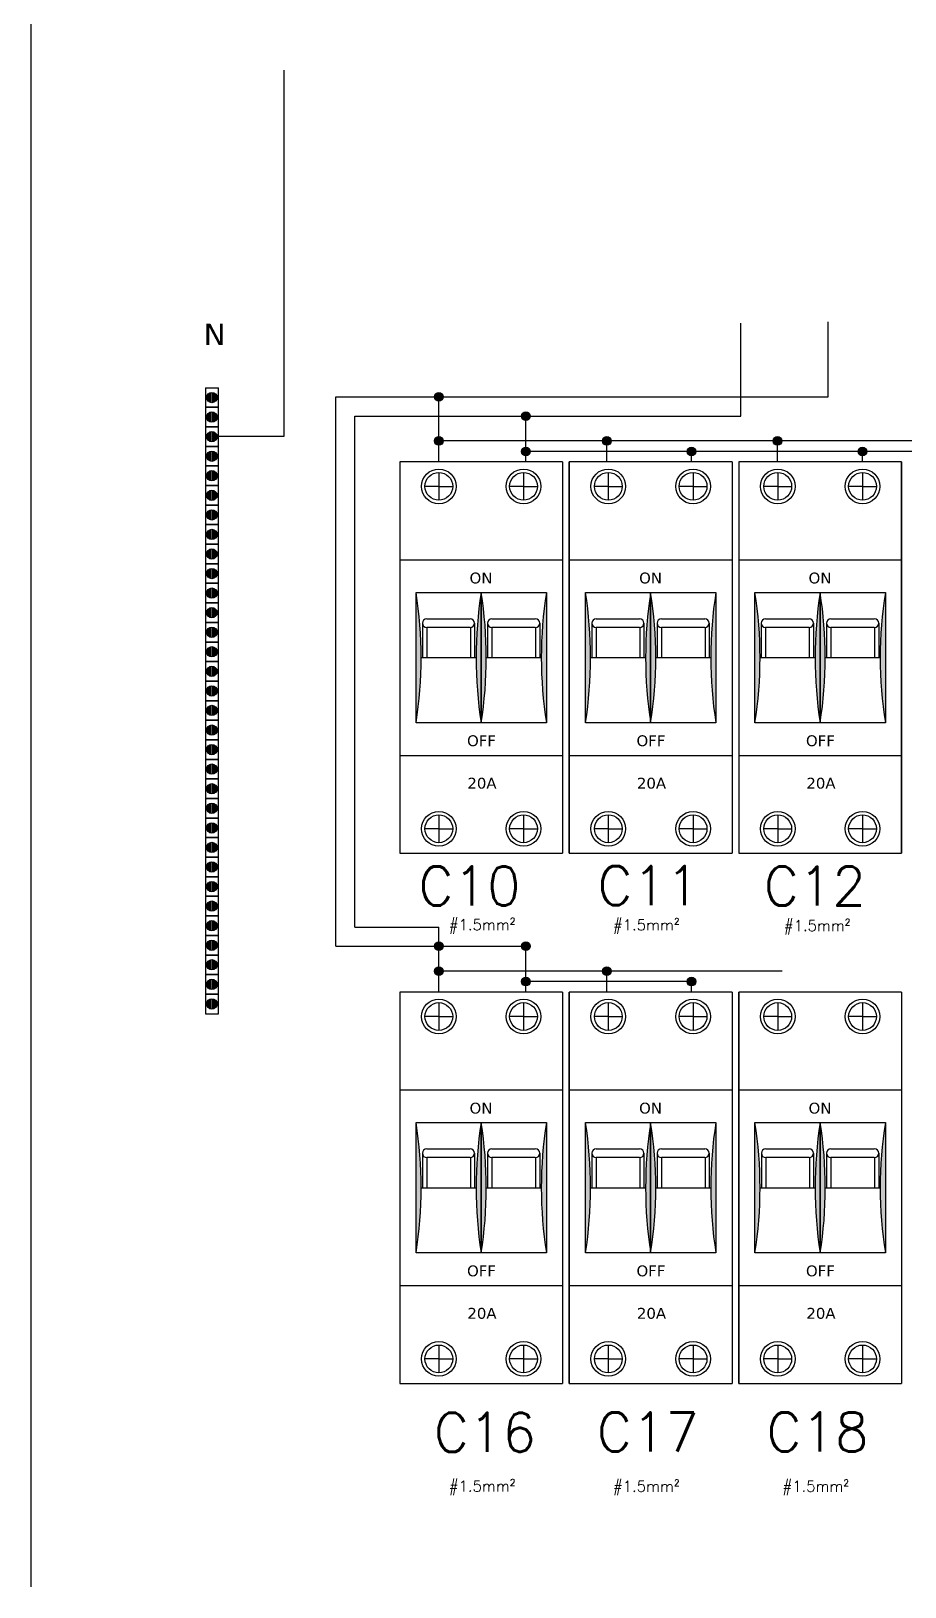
# Model space of a CAD drawing. Header units: millimetres. Extents: x -96513 to 442697, y -70111 to 173034.
# Drawn here: x 227824 to 237894, y -13565 to 4360 of the extents above; entities that cross this region are included whole.
import ezdxf

# ---------------------------------------------------------------- set-up
doc = ezdxf.new("R2010")
doc.units = ezdxf.units.MM
doc.linetypes.add('ACAD_ISO02W100', pattern=[15, 12, -3])
doc.layers.add('Dimens', color=30, linetype='Continuous')
doc.styles.get("Standard").update_dxf_attribs({"font": 'ROMANS'})

msp = doc.modelspace()

# ---------------------------------------------------------------- hatches: boundary and pattern name
h = msp.add_hatch(color=4)
h.paths.add_polyline_path([(229898, 198, 0.36549), (229848, 139, 0.36549), (229898, 81)])
h.paths.add_polyline_path([(229967, 139, 0.36549), (229918, 198), (229918, 81, 0.36549)])
at = {"true_color": 0x991b1e}
h = msp.add_hatch(color=244, dxfattribs=at)
h.dxf.hatch_style = 1
h.paths.add_polyline_path([(232473, 146, 0.080977), (232475, 130, -0.003732), (232570, 161, 0.853398)])
h.paths.add_polyline_path([(232573, 146, 0.079099), (232570, 161, 0.003732), (232475, 130, 0.850178)])
h = msp.add_hatch(color=4)
h.paths.add_polyline_path([(229898, -28, 0.36549), (229848, -86, 0.36549), (229898, -145)])
h.paths.add_polyline_path([(229967, -86, 0.36549), (229918, -28), (229918, -145, 0.36549)])
h = msp.add_hatch(color=244, dxfattribs=at)
h.dxf.hatch_style = 1
h.paths.add_polyline_path([(233477, -75, 0.080977), (233480, -91, -0.003732), (233575, -60, 0.853398)])
h.paths.add_polyline_path([(233577, -75, 0.079099), (233575, -60, 0.003732), (233480, -91, 0.850178)])
h = msp.add_hatch(color=4)
h.paths.add_polyline_path([(229898, -253, 0.36549), (229848, -312, 0.36549), (229898, -370)])
h.paths.add_polyline_path([(229967, -312, 0.36549), (229918, -253), (229918, -370, 0.36549)])
at = {"true_color": 0xc8c92d}
h = msp.add_hatch(color=52, dxfattribs=at)
h.dxf.hatch_style = 1
h.paths.add_polyline_path([(232473, -362, 0.080977), (232475, -378, -0.003732), (232570, -347, 0.853398)])
h.paths.add_polyline_path([(232573, -362, 0.079099), (232570, -347, 0.003732), (232475, -378, 0.850178)])
h = msp.add_hatch(color=52, dxfattribs=at)
h.dxf.hatch_style = 1
h.paths.add_polyline_path([(234410, -362, 0.080977), (234412, -378, -0.003732), (234507, -347, 0.853398)])
h.paths.add_polyline_path([(234510, -362, 0.079099), (234507, -347, 0.003732), (234412, -378, 0.850178)])
h = msp.add_hatch(color=52, dxfattribs=at)
h.dxf.hatch_style = 1
h.paths.add_polyline_path([(236377, -362, 0.080977), (236380, -378, -0.003732), (236475, -347, 0.853398)])
h.paths.add_polyline_path([(236477, -362, 0.079099), (236475, -347, 0.003732), (236380, -378, 0.850178)])
h = msp.add_hatch(color=4)
h.paths.add_polyline_path([(229898, -478, 0.36549), (229848, -537, 0.36549), (229898, -596)])
h.paths.add_polyline_path([(229967, -537, 0.36549), (229918, -478), (229918, -596, 0.36549)])
h = msp.add_hatch(color=52, dxfattribs=at)
h.dxf.hatch_style = 1
h.paths.add_polyline_path([(233477, -483, 0.080977), (233480, -499, -0.003732), (233575, -467, 0.853398)])
h.paths.add_polyline_path([(233577, -483, 0.079099), (233575, -467, 0.003732), (233480, -499, 0.850178)])
h = msp.add_hatch(color=52, dxfattribs=at)
h.dxf.hatch_style = 1
h.paths.add_polyline_path([(235386, -483, 0.080977), (235389, -499, -0.003732), (235484, -467, 0.853398)])
h.paths.add_polyline_path([(235486, -483, 0.079099), (235484, -467, 0.003732), (235389, -499, 0.850178)])
h = msp.add_hatch(color=52, dxfattribs=at)
h.dxf.hatch_style = 1
h.paths.add_polyline_path([(237354, -483, 0.080977), (237356, -499, -0.003732), (237451, -467, 0.853398)])
h.paths.add_polyline_path([(237454, -483, 0.079099), (237451, -467, 0.003732), (237356, -499, 0.850178)])
h = msp.add_hatch(color=4)
h.paths.add_polyline_path([(229898, -704, 0.36549), (229848, -762, 0.36549), (229898, -821)])
h.paths.add_polyline_path([(229967, -762, 0.36549), (229918, -704), (229918, -821, 0.36549)])
h = msp.add_hatch(color=4)
h.paths.add_polyline_path([(229898, -929, 0.36549), (229848, -988, 0.36549), (229898, -1046)])
h.paths.add_polyline_path([(229967, -988, 0.36549), (229918, -929), (229918, -1046, 0.36549)])
h = msp.add_hatch(color=4)
h.paths.add_polyline_path([(229898, -1155, 0.36549), (229848, -1213, 0.36549), (229898, -1272)])
h.paths.add_polyline_path([(229967, -1213, 0.36549), (229918, -1155), (229918, -1272, 0.36549)])
h = msp.add_hatch(color=4)
h.paths.add_polyline_path([(229898, -1380, 0.36549), (229848, -1439, 0.36549), (229898, -1497)])
h.paths.add_polyline_path([(229967, -1439, 0.36549), (229918, -1380), (229918, -1497, 0.36549)])
h = msp.add_hatch(color=4)
h.paths.add_polyline_path([(229898, -1605, 0.36549), (229848, -1664, 0.36549), (229898, -1723)])
h.paths.add_polyline_path([(229967, -1664, 0.36549), (229918, -1605), (229918, -1723, 0.36549)])
h = msp.add_hatch(color=4)
h.paths.add_polyline_path([(229898, -1831, 0.36549), (229848, -1889, 0.36549), (229898, -1948)])
h.paths.add_polyline_path([(229967, -1889, 0.36549), (229918, -1831), (229918, -1948, 0.36549)])
h = msp.add_hatch(color=4)
h.paths.add_polyline_path([(229898, -2056, 0.36549), (229848, -2115, 0.36549), (229898, -2173)])
h.paths.add_polyline_path([(229967, -2115, 0.36549), (229918, -2056), (229918, -2173, 0.36549)])
for points in [[(232260, -2106), (232260, -3609, 0.078466)], [(233011, -2106, 0.078466), (233011, -3609)], [(233011, -2106), (233011, -3609, 0.078466)], [(233762, -2106, 0.078466), (233762, -3609)], [(234213, -2106), (234213, -3609, 0.078466)], [(234964, -2106, 0.078466), (234964, -3609)], [(234964, -2106), (234964, -3609, 0.078466)], [(235716, -2106, 0.078466), (235716, -3609)], [(236166, -2106), (236166, -3609, 0.078466)], [(236917, -2106, 0.078466), (236917, -3609)], [(236917, -2106), (236917, -3609, 0.078466)], [(237669, -2106, 0.078466), (237669, -3609)], [(232260, -8214), (232260, -9717, 0.078466)], [(233011, -8214, 0.078466), (233011, -9717)], [(233011, -8214), (233011, -9717, 0.078466)], [(233762, -8214, 0.078466), (233762, -9717)], [(234213, -8214), (234213, -9717, 0.078466)], [(234964, -8214, 0.078466), (234964, -9717)], [(234964, -8214), (234964, -9717, 0.078466)], [(235716, -8214, 0.078466), (235716, -9717)], [(236166, -8214), (236166, -9717, 0.078466)], [(236918, -8214, 0.078466), (236918, -9717)], [(236918, -8214), (236918, -9717, 0.078466)], [(237669, -8214, 0.078466), (237669, -9717)]]:
    msp.add_hatch(color=256).paths.add_polyline_path(points)
h = msp.add_hatch(color=4)
h.paths.add_polyline_path([(229898, -2282, 0.36549), (229848, -2340, 0.36549), (229898, -2399)])
h.paths.add_polyline_path([(229967, -2340, 0.36549), (229918, -2282), (229918, -2399, 0.36549)])
h = msp.add_hatch(color=4)
h.paths.add_polyline_path([(229898, -2507, 0.36549), (229848, -2566, 0.36549), (229898, -2624)])
h.paths.add_polyline_path([(229967, -2566, 0.36549), (229918, -2507), (229918, -2624, 0.36549)])
h = msp.add_hatch(color=4)
h.paths.add_polyline_path([(229898, -2732, 0.36549), (229848, -2791, 0.36549), (229898, -2850)])
h.paths.add_polyline_path([(229967, -2791, 0.36549), (229918, -2732), (229918, -2850, 0.36549)])
h = msp.add_hatch(color=4)
h.paths.add_polyline_path([(229898, -2958, 0.36549), (229848, -3016, 0.36549), (229898, -3075)])
h.paths.add_polyline_path([(229967, -3016, 0.36549), (229918, -2958), (229918, -3075, 0.36549)])
h = msp.add_hatch(color=4)
h.paths.add_polyline_path([(229898, -3183, 0.36549), (229848, -3242, 0.36549), (229898, -3300)])
h.paths.add_polyline_path([(229967, -3242, 0.36549), (229918, -3183), (229918, -3300, 0.36549)])
h = msp.add_hatch(color=4)
h.paths.add_polyline_path([(229898, -3409, 0.36549), (229848, -3467, 0.36549), (229898, -3526)])
h.paths.add_polyline_path([(229967, -3467, 0.36549), (229918, -3409), (229918, -3526, 0.36549)])
h = msp.add_hatch(color=4)
h.paths.add_polyline_path([(229898, -3634, 0.36549), (229848, -3693, 0.36549), (229898, -3751)])
h.paths.add_polyline_path([(229967, -3693, 0.36549), (229918, -3634), (229918, -3751, 0.36549)])
h = msp.add_hatch(color=4)
h.paths.add_polyline_path([(229898, -3859, 0.36549), (229848, -3918, 0.36549), (229898, -3977)])
h.paths.add_polyline_path([(229967, -3918, 0.36549), (229918, -3859), (229918, -3977, 0.36549)])
h = msp.add_hatch(color=4)
h.paths.add_polyline_path([(229898, -4085, 0.36549), (229848, -4143, 0.36549), (229898, -4202)])
h.paths.add_polyline_path([(229967, -4143, 0.36549), (229918, -4085), (229918, -4202, 0.36549)])
h = msp.add_hatch(color=4)
h.paths.add_polyline_path([(229898, -4310, 0.36549), (229848, -4369, 0.36549), (229898, -4427)])
h.paths.add_polyline_path([(229967, -4369, 0.36549), (229918, -4310), (229918, -4427, 0.36549)])
h = msp.add_hatch(color=4)
h.paths.add_polyline_path([(229898, -4536, 0.36549), (229848, -4594, 0.36549), (229898, -4653)])
h.paths.add_polyline_path([(229967, -4594, 0.36549), (229918, -4536), (229918, -4653, 0.36549)])
h = msp.add_hatch(color=4)
h.paths.add_polyline_path([(229898, -4761, 0.36549), (229848, -4820, 0.36549), (229898, -4878)])
h.paths.add_polyline_path([(229967, -4820, 0.36549), (229918, -4761), (229918, -4878, 0.36549)])
h = msp.add_hatch(color=4)
h.paths.add_polyline_path([(229898, -4986, 0.36549), (229848, -5045, 0.36549), (229898, -5104)])
h.paths.add_polyline_path([(229967, -5045, 0.36549), (229918, -4986), (229918, -5104, 0.36549)])
h = msp.add_hatch(color=4)
h.paths.add_polyline_path([(229898, -5212, 0.36549), (229848, -5270, 0.36549), (229898, -5329)])
h.paths.add_polyline_path([(229967, -5270, 0.36549), (229918, -5212), (229918, -5329, 0.36549)])
h = msp.add_hatch(color=4)
h.paths.add_polyline_path([(229898, -5437, 0.36549), (229848, -5496, 0.36549), (229898, -5554)])
h.paths.add_polyline_path([(229967, -5496, 0.36549), (229918, -5437), (229918, -5554, 0.36549)])
h = msp.add_hatch(color=4)
h.paths.add_polyline_path([(229898, -5663, 0.36549), (229848, -5721, 0.36549), (229898, -5780)])
h.paths.add_polyline_path([(229967, -5721, 0.36549), (229918, -5663), (229918, -5780, 0.36549)])
h = msp.add_hatch(color=4)
h.paths.add_polyline_path([(229898, -5888, 0.36549), (229848, -5947, 0.36549), (229898, -6005)])
h.paths.add_polyline_path([(229967, -5947, 0.36549), (229918, -5888), (229918, -6005, 0.36549)])
h = msp.add_hatch(color=4)
h.paths.add_polyline_path([(229898, -6113, 0.36549), (229848, -6172, 0.36549), (229898, -6231)])
h.paths.add_polyline_path([(229967, -6172, 0.36549), (229918, -6113), (229918, -6231, 0.36549)])
at = {"true_color": 0x991b1e}
h = msp.add_hatch(color=244, dxfattribs=at)
h.dxf.hatch_style = 1
h.paths.add_polyline_path([(232473, -6183, 0.080977), (232475, -6199, -0.003732), (232570, -6168, 0.853398)])
h.paths.add_polyline_path([(232573, -6183, 0.079099), (232570, -6168, 0.003732), (232475, -6199, 0.850178)])
h = msp.add_hatch(color=244, dxfattribs=at)
h.dxf.hatch_style = 1
h.paths.add_polyline_path([(233477, -6183, 0.080977), (233480, -6199, -0.003732), (233575, -6168, 0.853398)])
h.paths.add_polyline_path([(233577, -6183, 0.079099), (233575, -6168, 0.003732), (233480, -6199, 0.850178)])
h = msp.add_hatch(color=4)
h.paths.add_polyline_path([(229898, -6339, 0.36549), (229848, -6397, 0.36549), (229898, -6456)])
h.paths.add_polyline_path([(229967, -6397, 0.36549), (229918, -6339), (229918, -6456, 0.36549)])
at = {"true_color": 0xc8c92d}
h = msp.add_hatch(color=52, dxfattribs=at)
h.dxf.hatch_style = 1
h.paths.add_polyline_path([(232473, -6470, 0.080977), (232475, -6486, -0.003732), (232570, -6455, 0.853398)])
h.paths.add_polyline_path([(232573, -6470, 0.079099), (232570, -6455, 0.003732), (232475, -6486, 0.850178)])
h = msp.add_hatch(color=52, dxfattribs=at)
h.dxf.hatch_style = 1
h.paths.add_polyline_path([(234410, -6470, 0.080977), (234412, -6486, -0.003732), (234507, -6455, 0.853398)])
h.paths.add_polyline_path([(234510, -6470, 0.079099), (234507, -6455, 0.003732), (234412, -6486, 0.850178)])
h = msp.add_hatch(color=4)
h.paths.add_polyline_path([(229898, -6564, 0.36549), (229848, -6623, 0.36549), (229898, -6681)])
h.paths.add_polyline_path([(229967, -6623, 0.36549), (229918, -6564), (229918, -6681, 0.36549)])
h = msp.add_hatch(color=52, dxfattribs=at)
h.dxf.hatch_style = 1
h.paths.add_polyline_path([(233477, -6591, 0.080977), (233480, -6607, -0.003732), (233575, -6575, 0.853398)])
h.paths.add_polyline_path([(233577, -6591, 0.079099), (233575, -6575, 0.003732), (233480, -6607, 0.850178)])
h = msp.add_hatch(color=52, dxfattribs=at)
h.dxf.hatch_style = 1
h.paths.add_polyline_path([(235386, -6591, 0.080977), (235389, -6607, -0.003732), (235484, -6575, 0.853398)])
h.paths.add_polyline_path([(235486, -6591, 0.079099), (235484, -6575, 0.003732), (235389, -6607, 0.850178)])
h = msp.add_hatch(color=4)
h.paths.add_polyline_path([(229898, -6790, 0.36549), (229848, -6848, 0.36549), (229898, -6907)])
h.paths.add_polyline_path([(229967, -6848, 0.36549), (229918, -6790), (229918, -6907, 0.36549)])

# ---------------------------------------------------------------- linework, layer by layer
at = {"color": 3, "linetype": 'ACAD_ISO02W100'}
msp.add_line((227824, -13565), (227824, 8773), dxfattribs=at)
at = {"color": 4, "lineweight": 30}
msp.add_line((230735, 3909), (230735, -312), dxfattribs=at)
at = {"color": 242, "true_color": 0xcd2027}
for p, q in [((236004, -75), (236004, 995)), ((237009, 146), (237009, 1012)), ((231335, -6183), (231335, 146)), ((232523, -604), (232523, 146)), ((231555, -5962), (231555, -75)), ((233527, -604), (233527, -75)), ((232523, -6712), (232523, -5962)), ((233527, -6712), (233527, -6183))]:
    msp.add_line(p, q, dxfattribs=at)
at = {"color": 4}
for p, q in [((229832, 252), (229832, 27)), ((229832, 252), (229983, 252)), ((229898, 81), (229898, 198)), ((229918, 81), (229918, 198)), ((229983, 27), (229983, 252)), ((229983, 27), (229832, 27)), ((229832, 27), (229832, -199)), ((229832, 27), (229983, 27)), ((229983, -199), (229983, 27)), ((229898, -145), (229898, -28)), ((229918, -145), (229918, -28)), ((229983, -199), (229832, -199)), ((229832, -199), (229832, -424)), ((229832, -199), (229983, -199)), ((229898, -370), (229898, -253)), ((229918, -370), (229918, -253)), ((229983, -424), (229983, -199)), ((230735, -312), (229983, -312)), ((229983, -424), (229832, -424)), ((229832, -424), (229832, -650)), ((229832, -424), (229983, -424)), ((229898, -596), (229898, -478)), ((229918, -596), (229918, -478)), ((229983, -650), (229983, -424)), ((229983, -650), (229832, -650)), ((229832, -650), (229832, -875)), ((229832, -650), (229983, -650)), ((229898, -821), (229898, -704)), ((229918, -821), (229918, -704)), ((229983, -875), (229983, -650)), ((229983, -875), (229832, -875)), ((229832, -875), (229832, -1100)), ((229832, -875), (229983, -875)), ((229983, -1100), (229983, -875)), ((229898, -1046), (229898, -929)), ((229918, -1046), (229918, -929)), ((229983, -1100), (229832, -1100)), ((229832, -1100), (229832, -1326)), ((229832, -1100), (229983, -1100)), ((229898, -1272), (229898, -1155)), ((229918, -1272), (229918, -1155)), ((229983, -1326), (229983, -1100)), ((229983, -1326), (229832, -1326)), ((229832, -1326), (229832, -1551)), ((229832, -1326), (229983, -1326)), ((229898, -1497), (229898, -1380)), ((229918, -1497), (229918, -1380)), ((229983, -1551), (229983, -1326)), ((229983, -1551), (229832, -1551)), ((229832, -1551), (229832, -1777)), ((229832, -1551), (229983, -1551)), ((229898, -1723), (229898, -1605)), ((229918, -1723), (229918, -1605)), ((229983, -1777), (229983, -1551)), ((229983, -1777), (229832, -1777)), ((229832, -1777), (229832, -2002)), ((229832, -1777), (229983, -1777)), ((229983, -2002), (229983, -1777)), ((229898, -1948), (229898, -1831)), ((229918, -1948), (229918, -1831)), ((229983, -2002), (229832, -2002)), ((229832, -2002), (229832, -2227)), ((229832, -2002), (229983, -2002)), ((229898, -2173), (229898, -2056)), ((229918, -2173), (229918, -2056)), ((229983, -2227), (229983, -2002)), ((229983, -2227), (229832, -2227)), ((229832, -2227), (229832, -2453)), ((229832, -2227), (229983, -2227)), ((229898, -2399), (229898, -2282)), ((229918, -2399), (229918, -2282)), ((229983, -2453), (229983, -2227)), ((229983, -2453), (229832, -2453)), ((229832, -2453), (229832, -2678)), ((229832, -2453), (229983, -2453)), ((229898, -2624), (229898, -2507)), ((229918, -2624), (229918, -2507)), ((229983, -2678), (229983, -2453)), ((229983, -2678), (229832, -2678)), ((229832, -2678), (229832, -2904)), ((229832, -2678), (229983, -2678)), ((229983, -2904), (229983, -2678)), ((229898, -2850), (229898, -2732)), ((229918, -2850), (229918, -2732)), ((229983, -2904), (229832, -2904)), ((229832, -2904), (229832, -3129)), ((229832, -2904), (229983, -2904)), ((229898, -3075), (229898, -2958)), ((229918, -3075), (229918, -2958)), ((229983, -3129), (229983, -2904)), ((229983, -3129), (229832, -3129)), ((229832, -3129), (229832, -3354)), ((229832, -3129), (229983, -3129)), ((229898, -3300), (229898, -3183)), ((229918, -3300), (229918, -3183)), ((229983, -3354), (229983, -3129)), ((229983, -3354), (229832, -3354)), ((229832, -3354), (229832, -3580)), ((229832, -3354), (229983, -3354)), ((229983, -3580), (229983, -3354)), ((229983, -3580), (229832, -3580)), ((229832, -3580), (229832, -3805)), ((229832, -3580), (229983, -3580)), ((229898, -3526), (229898, -3409)), ((229918, -3526), (229918, -3409)), ((229983, -3805), (229983, -3580)), ((229898, -3751), (229898, -3634)), ((229918, -3751), (229918, -3634)), ((229983, -3805), (229832, -3805)), ((229832, -3805), (229832, -4031)), ((229832, -3805), (229983, -3805)), ((229898, -3977), (229898, -3859)), ((229918, -3977), (229918, -3859)), ((229983, -4031), (229983, -3805)), ((229983, -4031), (229832, -4031)), ((229832, -4031), (229832, -4256)), ((229832, -4031), (229983, -4031)), ((229898, -4202), (229898, -4085)), ((229918, -4202), (229918, -4085)), ((229983, -4256), (229983, -4031)), ((229983, -4256), (229832, -4256)), ((229832, -4256), (229832, -4481)), ((229832, -4256), (229983, -4256)), ((229983, -4481), (229983, -4256)), ((229898, -4427), (229898, -4310)), ((229918, -4427), (229918, -4310)), ((229983, -4481), (229832, -4481)), ((229832, -4481), (229832, -4707)), ((229832, -4481), (229983, -4481)), ((229898, -4653), (229898, -4536)), ((229918, -4653), (229918, -4536)), ((229983, -4707), (229983, -4481)), ((229983, -4707), (229832, -4707)), ((229832, -4707), (229832, -4932)), ((229832, -4707), (229983, -4707)), ((229898, -4878), (229898, -4761)), ((229918, -4878), (229918, -4761)), ((229983, -4932), (229983, -4707)), ((229983, -4932), (229832, -4932)), ((229832, -4932), (229832, -5158)), ((229832, -4932), (229983, -4932)), ((229898, -5104), (229898, -4986)), ((229918, -5104), (229918, -4986)), ((229983, -5158), (229983, -4932)), ((229983, -5158), (229832, -5158)), ((229832, -5158), (229832, -5383)), ((229832, -5158), (229983, -5158)), ((229983, -5383), (229983, -5158)), ((229898, -5329), (229898, -5212)), ((229918, -5329), (229918, -5212)), ((229983, -5383), (229832, -5383)), ((229832, -5383), (229832, -5608)), ((229832, -5383), (229983, -5383)), ((229898, -5554), (229898, -5437)), ((229918, -5554), (229918, -5437)), ((229983, -5608), (229983, -5383)), ((229983, -5608), (229832, -5608)), ((229832, -5608), (229832, -5834)), ((229832, -5608), (229983, -5608)), ((229898, -5780), (229898, -5663)), ((229918, -5780), (229918, -5663)), ((229983, -5834), (229983, -5608)), ((229983, -5834), (229832, -5834)), ((229832, -5834), (229832, -6059)), ((229832, -5834), (229983, -5834)), ((229898, -6005), (229898, -5888)), ((229918, -6005), (229918, -5888)), ((229983, -6059), (229983, -5834)), ((229983, -6059), (229832, -6059)), ((229832, -6059), (229832, -6285)), ((229832, -6059), (229983, -6059)), ((229983, -6285), (229983, -6059)), ((229898, -6231), (229898, -6113)), ((229918, -6231), (229918, -6113)), ((229983, -6285), (229832, -6285)), ((229832, -6285), (229832, -6510)), ((229832, -6285), (229983, -6285)), ((229898, -6456), (229898, -6339)), ((229918, -6456), (229918, -6339)), ((229983, -6510), (229983, -6285)), ((229983, -6510), (229832, -6510)), ((229832, -6510), (229832, -6735)), ((229832, -6510), (229983, -6510)), ((229898, -6681), (229898, -6564)), ((229918, -6681), (229918, -6564)), ((229983, -6735), (229983, -6510)), ((229983, -6735), (229832, -6735)), ((229832, -6735), (229832, -6961)), ((229832, -6735), (229983, -6735)), ((229898, -6907), (229898, -6790)), ((229918, -6907), (229918, -6790)), ((229983, -6961), (229983, -6735)), ((229832, -6961), (229983, -6961))]:
    msp.add_line(p, q, dxfattribs=at)
at = {"color": 242, "lineweight": 30, "true_color": 0xcd2027}
for p, q in [((231335, 146), (237009, 146)), ((231555, -75), (236004, -75)), ((231555, -5962), (232523, -5962)), ((231335, -6183), (233527, -6183))]:
    msp.add_line(p, q, dxfattribs=at)
at = {"color": 2}
for p, q in [((234460, -593), (234460, -352)), ((242289, -362), (232509, -362)), ((241367, -483), (233527, -483)), ((235436, -593), (235436, -473)), ((236427, -601), (236427, -360)), ((237404, -601), (237404, -480)), ((236479, -6470), (232509, -6470)), ((235486, -6591), (233527, -6591)), ((234460, -6701), (234460, -6460)), ((235436, -6701), (235436, -6581))]:
    msp.add_line(p, q, dxfattribs=at)
for p, q in [((233950, -604), (232072, -604)), ((232072, -604), (232072, -5112)), ((232598, -604), (232448, -604)), ((233575, -604), (233424, -604)), ((233950, -604), (233950, -5112)), ((234025, -5112), (234025, -604)), ((235904, -604), (234025, -604)), ((234025, -604), (234025, -5112)), ((234551, -604), (234401, -604)), ((235904, -604), (235002, -604)), ((235528, -604), (235378, -604)), ((235904, -604), (235904, -5112)), ((237857, -604), (235979, -604)), ((236014, -604), (235979, -604)), ((235979, -604), (235979, -5112)), ((236504, -604), (236354, -604)), ((237481, -604), (237331, -604)), ((237857, -5112), (237857, -604)), ((237857, -604), (237857, -5112)), ((237857, -604), (237857, -5112)), ((232523, -885), (232363, -885)), ((232523, -726), (232523, -885)), ((232523, -885), (232523, -1045)), ((232523, -885), (232683, -885)), ((233499, -885), (233340, -885)), ((233499, -726), (233499, -885)), ((233499, -885), (233499, -1045)), ((233499, -885), (233659, -885)), ((234476, -885), (234316, -885)), ((234476, -726), (234476, -885)), ((234476, -885), (234476, -1045)), ((234476, -885), (234636, -885)), ((235453, -885), (235293, -885)), ((235453, -726), (235453, -885)), ((235453, -885), (235453, -1045)), ((235453, -885), (235613, -885)), ((236429, -885), (236269, -885)), ((236429, -726), (236429, -885)), ((236429, -885), (236429, -1045)), ((236429, -885), (236589, -885)), ((237406, -885), (237246, -885)), ((237406, -726), (237406, -885)), ((237406, -885), (237406, -1045)), ((237406, -885), (237566, -885)), ((232072, -1731), (233950, -1731)), ((233049, -1731), (233950, -1731)), ((234025, -1731), (235904, -1731)), ((235002, -1731), (235904, -1731)), ((235979, -1731), (237857, -1731)), ((232260, -2106), (233011, -2106)), ((232260, -3609), (232260, -2106)), ((233011, -2106), (233011, -3609)), ((233011, -2106), (233762, -2106)), ((233011, -3609), (233011, -2106)), ((233762, -2106), (233762, -3609)), ((234213, -2106), (234964, -2106)), ((234213, -3609), (234213, -2106)), ((234964, -2106), (234964, -3609)), ((234964, -2106), (235716, -2106)), ((234964, -3609), (234964, -2106)), ((235716, -2106), (235716, -3609)), ((236166, -2106), (236917, -2106)), ((236166, -3609), (236166, -2106)), ((236917, -2106), (236917, -3609)), ((236917, -2106), (237669, -2106)), ((236917, -3609), (236917, -2106)), ((237669, -2106), (237669, -3609)), ((232333, -2460), (232333, -2858)), ((232383, -2410), (232884, -2410)), ((232934, -2460), (232934, -2858)), ((233084, -2460), (233084, -2858)), ((233134, -2410), (233635, -2410)), ((233685, -2460), (233685, -2858)), ((234286, -2460), (234286, -2858)), ((234336, -2410), (234837, -2410)), ((234887, -2460), (234887, -2858)), ((235038, -2460), (235038, -2858)), ((235088, -2410), (235589, -2410)), ((235639, -2460), (235639, -2858)), ((236239, -2460), (236239, -2858)), ((236289, -2410), (236790, -2410)), ((236840, -2460), (236840, -2858)), ((236991, -2460), (236991, -2858)), ((237041, -2410), (237542, -2410)), ((237592, -2460), (237592, -2858)), ((232884, -2511), (232383, -2511)), ((232383, -2511), (232383, -2858)), ((232886, -2511), (232886, -2858)), ((233635, -2511), (233134, -2511)), ((233134, -2511), (233134, -2858)), ((233637, -2511), (233637, -2858)), ((234837, -2511), (234336, -2511)), ((234336, -2511), (234336, -2858)), ((234839, -2511), (234839, -2858)), ((235589, -2511), (235088, -2511)), ((235088, -2511), (235088, -2858)), ((235591, -2511), (235591, -2858)), ((236790, -2511), (236289, -2511)), ((236289, -2511), (236289, -2858)), ((236792, -2511), (236792, -2858)), ((237542, -2511), (237041, -2511)), ((237041, -2511), (237041, -2858)), ((237544, -2511), (237544, -2858)), ((232319, -2858), (232952, -2858)), ((233070, -2858), (233703, -2858)), ((234272, -2858), (234905, -2858)), ((235023, -2858), (235657, -2858)), ((236225, -2858), (236858, -2858)), ((236976, -2858), (237610, -2858)), ((233011, -3609), (232260, -3609)), ((233762, -3609), (233011, -3609)), ((234964, -3609), (234213, -3609)), ((235716, -3609), (234964, -3609)), ((236917, -3609), (236166, -3609)), ((237669, -3609), (236917, -3609)), ((232072, -3985), (233950, -3985)), ((233049, -3985), (233950, -3985)), ((234025, -3985), (235904, -3985)), ((235002, -3985), (235904, -3985)), ((235979, -3985), (237857, -3985)), ((232523, -4830), (232363, -4830)), ((232523, -4670), (232523, -4830)), ((232523, -4830), (232523, -4990)), ((232523, -4830), (232683, -4830)), ((233499, -4830), (233340, -4830)), ((233499, -4670), (233499, -4830)), ((233499, -4830), (233499, -4990)), ((233499, -4830), (233659, -4830)), ((234476, -4830), (234316, -4830)), ((234476, -4670), (234476, -4830)), ((234476, -4830), (234476, -4990)), ((234476, -4830), (234636, -4830)), ((235453, -4830), (235293, -4830)), ((235453, -4670), (235453, -4830)), ((235453, -4830), (235453, -4990)), ((235453, -4830), (235613, -4830)), ((236429, -4830), (236269, -4830)), ((236429, -4670), (236429, -4830)), ((236429, -4830), (236429, -4990)), ((236429, -4830), (236589, -4830)), ((237406, -4830), (237246, -4830)), ((237406, -4670), (237406, -4830)), ((237406, -4830), (237406, -4990)), ((237406, -4830), (237566, -4830)), ((232072, -5112), (233950, -5112)), ((234025, -5112), (234927, -5112)), ((234927, -5112), (235904, -5112)), ((235979, -5112), (237857, -5112)), ((233950, -6712), (232072, -6712)), ((232072, -6712), (232072, -11220)), ((233950, -6712), (232072, -6712)), ((232598, -6712), (232448, -6712)), ((232598, -6712), (232448, -6712)), ((233950, -6712), (233049, -6712)), ((233575, -6712), (233424, -6712)), ((233575, -6712), (233424, -6712)), ((233950, -6712), (233950, -11220)), ((234025, -11220), (234025, -6712)), ((235904, -6712), (234025, -6712)), ((234025, -6712), (234025, -11220)), ((235904, -6712), (234025, -6712)), ((235904, -6712), (234135, -6712)), ((234551, -6712), (234401, -6712)), ((234551, -6712), (234401, -6712)), ((235904, -6712), (235002, -6712)), ((235904, -6712), (235002, -6712)), ((235528, -6712), (235378, -6712)), ((235528, -6712), (235378, -6712)), ((235904, -6712), (235904, -11220)), ((235904, -6712), (235904, -11220)), ((235979, -11220), (235979, -6712)), ((237857, -6712), (235979, -6712)), ((235979, -6712), (235979, -11220)), ((237857, -6712), (235979, -6712)), ((237857, -6712), (236089, -6712)), ((236505, -6712), (236354, -6712)), ((236505, -6712), (236354, -6712)), ((237857, -6712), (236955, -6712)), ((237857, -6712), (236955, -6712)), ((237481, -6712), (237331, -6712)), ((237481, -6712), (237331, -6712)), ((237857, -6712), (237857, -11220)), ((237857, -6712), (237857, -11220)), ((232523, -6834), (232523, -6993)), ((233499, -6834), (233499, -6993)), ((234476, -6834), (234476, -6993)), ((235453, -6834), (235453, -6993)), ((236429, -6834), (236429, -6993)), ((237406, -6834), (237406, -6993)), ((232523, -6993), (232363, -6993)), ((232523, -6993), (232523, -7153)), ((232523, -6993), (232683, -6993)), ((233499, -6993), (233340, -6993)), ((233499, -6993), (233499, -7153)), ((233499, -6993), (233659, -6993)), ((234476, -6993), (234316, -6993)), ((234476, -6993), (234476, -7153)), ((234476, -6993), (234636, -6993)), ((235453, -6993), (235293, -6993)), ((235453, -6993), (235453, -7153)), ((235453, -6993), (235613, -6993)), ((236429, -6993), (236270, -6993)), ((236429, -6993), (236429, -7153)), ((236429, -6993), (236589, -6993)), ((237406, -6993), (237246, -6993)), ((237406, -6993), (237406, -7153)), ((237406, -6993), (237566, -6993)), ((232072, -7839), (233950, -7839)), ((233049, -7839), (233950, -7839)), ((234025, -7839), (235904, -7839)), ((235002, -7839), (235904, -7839)), ((235979, -7839), (237857, -7839)), ((236955, -7839), (237857, -7839)), ((232260, -8214), (233011, -8214)), ((232260, -9717), (232260, -8214)), ((233011, -8214), (233011, -9717)), ((233011, -8214), (233762, -8214)), ((233011, -9717), (233011, -8214)), ((233762, -8214), (233762, -9717)), ((234213, -8214), (234964, -8214)), ((234213, -9717), (234213, -8214)), ((234964, -8214), (234964, -9717)), ((234964, -8214), (235716, -8214)), ((234964, -9717), (234964, -8214)), ((235716, -8214), (235716, -9717)), ((236166, -8214), (236918, -8214)), ((236166, -9717), (236166, -8214)), ((236918, -8214), (236918, -9717)), ((236918, -8214), (237669, -8214)), ((236918, -9717), (236918, -8214)), ((237669, -8214), (237669, -9717)), ((232333, -8569), (232333, -8966)), ((232383, -8518), (232884, -8518)), ((232934, -8569), (232934, -8966)), ((233084, -8569), (233084, -8966)), ((233134, -8518), (233635, -8518)), ((233685, -8569), (233685, -8966)), ((234286, -8569), (234286, -8966)), ((234336, -8518), (234837, -8518)), ((234887, -8569), (234887, -8966)), ((235038, -8569), (235038, -8966)), ((235088, -8518), (235589, -8518)), ((235639, -8569), (235639, -8966)), ((236240, -8569), (236240, -8966)), ((236290, -8518), (236791, -8518)), ((236841, -8569), (236841, -8966)), ((236991, -8569), (236991, -8966)), ((237041, -8518), (237542, -8518)), ((237592, -8569), (237592, -8966)), ((232884, -8619), (232383, -8619)), ((232383, -8619), (232383, -8966)), ((232886, -8619), (232886, -8966)), ((233635, -8619), (233134, -8619)), ((233134, -8619), (233134, -8966)), ((233637, -8619), (233637, -8966)), ((234837, -8619), (234336, -8619)), ((234336, -8619), (234336, -8966)), ((234839, -8619), (234839, -8966)), ((235589, -8619), (235088, -8619)), ((235088, -8619), (235088, -8966)), ((235591, -8619), (235591, -8966)), ((236791, -8619), (236290, -8619)), ((236290, -8619), (236290, -8966)), ((236793, -8619), (236793, -8966)), ((237542, -8619), (237041, -8619)), ((237041, -8619), (237041, -8966)), ((237544, -8619), (237544, -8966)), ((232319, -8966), (232952, -8966)), ((233070, -8966), (233703, -8966)), ((234272, -8966), (234905, -8966)), ((235023, -8966), (235657, -8966)), ((236225, -8966), (236859, -8966)), ((236977, -8966), (237610, -8966)), ((233011, -9717), (232260, -9717)), ((233762, -9717), (233011, -9717)), ((234964, -9717), (234213, -9717)), ((235716, -9717), (234964, -9717)), ((236918, -9717), (236166, -9717)), ((237669, -9717), (236918, -9717)), ((232072, -10093), (233950, -10093)), ((233049, -10093), (233950, -10093)), ((234025, -10093), (235904, -10093)), ((235002, -10093), (235904, -10093)), ((235979, -10093), (237857, -10093)), ((236955, -10093), (237857, -10093)), ((232523, -10778), (232523, -10938)), ((233499, -10778), (233499, -10938)), ((234476, -10778), (234476, -10938)), ((235453, -10778), (235453, -10938)), ((236429, -10778), (236429, -10938)), ((237406, -10778), (237406, -10938)), ((232523, -10938), (232363, -10938)), ((232523, -10938), (232523, -11098)), ((232523, -10938), (232683, -10938)), ((233499, -10938), (233340, -10938)), ((233499, -10938), (233499, -11098)), ((233499, -10938), (233659, -10938)), ((234476, -10938), (234316, -10938)), ((234476, -10938), (234476, -11098)), ((234476, -10938), (234636, -10938)), ((235453, -10938), (235293, -10938)), ((235453, -10938), (235453, -11098)), ((235453, -10938), (235613, -10938)), ((236429, -10938), (236270, -10938)), ((236429, -10938), (236429, -11098)), ((236429, -10938), (236589, -10938)), ((237406, -10938), (237246, -10938)), ((237406, -10938), (237406, -11098)), ((237406, -10938), (237566, -10938)), ((232072, -11220), (233950, -11220)), ((234025, -11220), (234927, -11220)), ((234927, -11220), (235904, -11220)), ((235979, -11220), (236880, -11220)), ((236880, -11220), (237857, -11220))]:
    msp.add_line(p, q)
at = {"color": 4}
for centre in [(229908, 139), (229908, -86), (229908, -312), (229908, -537), (229908, -762), (229908, -988), (229908, -1213), (229908, -1439), (229908, -1664), (229908, -1889), (229908, -2115), (229908, -2340), (229908, -2566), (229908, -2791), (229908, -3016), (229908, -3242), (229908, -3467), (229908, -3693), (229908, -3918), (229908, -4143), (229908, -4369), (229908, -4594), (229908, -4820), (229908, -5045), (229908, -5270), (229908, -5496), (229908, -5721), (229908, -5947), (229908, -6172), (229908, -6397), (229908, -6623), (229908, -6848)]:
    msp.add_circle(centre, 59.5, dxfattribs=at)
for centre, radius in [((232523, -885), 200), ((233499, -885), 200), ((234476, -885), 200), ((235453, -885), 200), ((236429, -885), 200), ((237406, -885), 200), ((232523, -885), 160), ((233499, -885), 160), ((234476, -885), 160), ((235453, -885), 160), ((236429, -885), 160), ((237406, -885), 160), ((232523, -4830), 200), ((233499, -4830), 200), ((234476, -4830), 200), ((235453, -4830), 200), ((236429, -4830), 200), ((237406, -4830), 200), ((232523, -4830), 160), ((233499, -4830), 160), ((234476, -4830), 160), ((235453, -4830), 160), ((236429, -4830), 160), ((237406, -4830), 160), ((232523, -6993), 200), ((233499, -6993), 200), ((234476, -6993), 200), ((235453, -6993), 200), ((236429, -6993), 200), ((237406, -6993), 200), ((232523, -6993), 160), ((233499, -6993), 160), ((234476, -6993), 160), ((235453, -6993), 160), ((236429, -6993), 160), ((237406, -6993), 160), ((232523, -10938), 200), ((233499, -10938), 200), ((234476, -10938), 200), ((235453, -10938), 200), ((236429, -10938), 200), ((237406, -10938), 200), ((232523, -10938), 160), ((233499, -10938), 160), ((234476, -10938), 160), ((235453, -10938), 160), ((236429, -10938), 160), ((237406, -10938), 160)]:
    msp.add_circle(centre, radius)
for centre, radius, start, end in [((227502, -2858), 4817, 351.0269, 8.9731), ((237769, -2858), 4817, 171.0269, 188.9731), ((228253, -2858), 4817, 351.0269, 8.9731), ((238521, -2858), 4817, 171.0269, 188.9731), ((229455, -2858), 4817, 351.0269, 8.9731), ((239723, -2858), 4817, 171.0269, 188.9731), ((230206, -2858), 4817, 351.0269, 8.9731), ((240474, -2858), 4817, 171.0269, 188.9731), ((231408, -2858), 4817, 351.0269, 8.9731), ((241676, -2858), 4817, 171.0269, 188.9731), ((232159, -2858), 4817, 351.0269, 8.9731), ((242427, -2858), 4817, 171.0269, 188.9731), ((232383, -2460), 50.1, 90, 270), ((232884, -2460), 50.1, 270, 90), ((233134, -2460), 50.1, 90, 270), ((233635, -2460), 50.1, 270, 90), ((234336, -2460), 50.1, 90, 270), ((234837, -2460), 50.1, 270, 90), ((235088, -2460), 50.1, 90, 270), ((235589, -2460), 50.1, 270, 90), ((236289, -2460), 50.1, 90, 270), ((236790, -2460), 50.1, 270, 90), ((237041, -2460), 50.1, 90, 270), ((237542, -2460), 50.1, 270, 90), ((227502, -8966), 4817, 351.0269, 8.9731), ((237769, -8966), 4817, 171.0269, 188.9731), ((228253, -8966), 4817, 351.0269, 8.9731), ((238521, -8966), 4817, 171.0269, 188.9731), ((229455, -8966), 4817, 351.0269, 8.9731), ((239723, -8966), 4817, 171.0269, 188.9731), ((230206, -8966), 4817, 351.0269, 8.9731), ((240474, -8966), 4817, 171.0269, 188.9731), ((231408, -8966), 4817, 351.0269, 8.9731), ((241676, -8966), 4817, 171.0269, 188.9731), ((232160, -8966), 4817, 351.0269, 8.9731), ((242427, -8966), 4817, 171.0269, 188.9731), ((232383, -8569), 50.1, 90, 270), ((232884, -8569), 50.1, 270, 90), ((233134, -8569), 50.1, 90, 270), ((233635, -8569), 50.1, 270, 90), ((234336, -8569), 50.1, 90, 270), ((234837, -8569), 50.1, 270, 90), ((235088, -8569), 50.1, 90, 270), ((235589, -8569), 50.1, 270, 90), ((236290, -8569), 50.1, 90, 270), ((236791, -8569), 50.1, 270, 90), ((237041, -8569), 50.1, 90, 270), ((237542, -8569), 50.1, 270, 90)]:
    msp.add_arc(centre, radius, start, end)
at = {"layer": 'Dimens', "color": 244, "true_color": 0x991b1e}
for centre in [(232523, 146), (233527, -75), (232523, -6183), (233527, -6183)]:
    msp.add_circle(centre, 50, dxfattribs=at)
at = {"layer": 'Dimens', "color": 52, "true_color": 0xc8c92d}
for centre in [(232523, -362), (234460, -362), (236427, -362), (233527, -483), (235436, -483), (237404, -483), (232523, -6470), (234460, -6470), (233527, -6591), (235436, -6591)]:
    msp.add_circle(centre, 50, dxfattribs=at)

# ---------------------------------------------------------------- texts
at = {"color": 32, "lineweight": 30, "true_color": 0xcd6928}
for p in [(232638, -5998), (234530, -6000), (236499, -6008), (232638, -12466), (234530, -12468), (236483, -12468)]:
    msp.add_text('#1.5mm²', height=125.2, dxfattribs=at).set_placement(p)
at = {"attachment_point": 1}
for s, insert, char_height, width in [('{\\fVerdana|b0|i0|c0|p34;N}', (229811, 991), 247.94, 214.78), ('{\\fVerdana|b0|i0|c0|p34;20A}', (232852, -4242), 125.22, 344.4), ('{\\fVerdana|b0|i0|c0|p34;20A}', (234806, -4242), 125.22, 344.4), ('{\\fVerdana|b0|i0|c0|p34;20A}', (236759, -4242), 125.22, 344.4), ('{\\fVerdana|b0|i0|c0|p34;20A}', (232852, -10350), 125.22, 344.4), ('{\\fVerdana|b0|i0|c0|p34;20A}', (234806, -10350), 125.22, 344.4), ('{\\fVerdana|b0|i0|c0|p34;20A}', (236759, -10350), 125.22, 344.4)]:
    msp.add_mtext(s, dxfattribs=dict(at, insert=insert, char_height=char_height, width=width))
at = {"color": 3, "char_height": 125.22, "width": 344.4, "attachment_point": 1}
for insert in [(232877, -1878), (234831, -1878), (236784, -1878), (232877, -7986), (234831, -7986), (236784, -7986)]:
    msp.add_mtext('{\\fVerdana|b0|i0|c0|p34;ON}', dxfattribs=dict(at, insert=insert))
at = {"color": 1, "char_height": 125.22, "width": 344.4, "attachment_point": 1}
for insert in [(232848, -3753), (234801, -3753), (236754, -3753), (232848, -9861), (234801, -9861), (236754, -9861)]:
    msp.add_mtext('{\\fVerdana|b0|i0|c0|p34;OFF}', dxfattribs=dict(at, insert=insert))
at = {"color": 32, "true_color": 0xcd6928, "char_height": 450, "attachment_point": 2}
for s, width, insert in [('C10', 1121.95, (232876, -5264)), ('C11', 867.4, (234940, -5259)), ('C12', 1121.95, (236855, -5265)), ('C16', 1121.95, (233052, -11559)), ('C17', 867.4, (234932, -11554)), ('C18', 867.4, (236886, -11554))]:
    msp.add_mtext_dynamic_manual_height_columns(s, width=width, gutter_width=1250, heights=[0], dxfattribs=dict(at, insert=insert))

doc.saveas('drawing.dxf')
